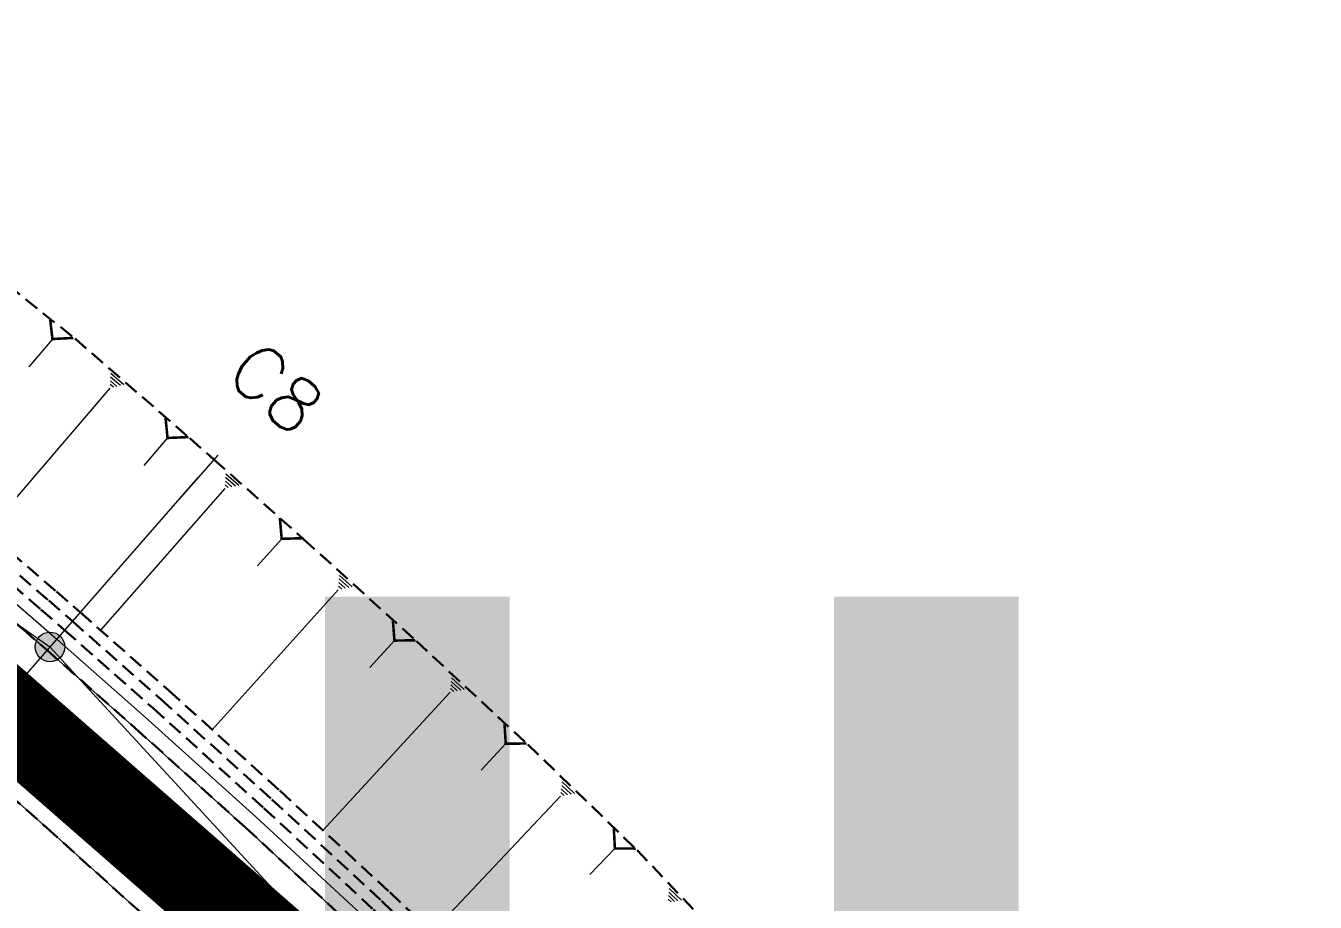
# Model space of a CAD drawing. Header units: metres. Extents: x 544752 to 548977, y 1840603 to 1844608.
# Drawn here: x 547296.03 to 547339.55, y 1842821.52 to 1842851.09 of the extents above; entities that cross this region are included whole.
import ezdxf

# ---------------------------------------------------------------- set-up
doc = ezdxf.new("R2010")
doc.units = ezdxf.units.M
doc.header["$MEASUREMENT"] = 0
for name, pattern in [('ACAD_ISO02W100', [15, 12, -3]), ('Anordnung Grundriss$0$GESTRICHELT', [0.75, 0.5, -0.25]), ('HIDDEN', [0.375, 0.25, -0.125])]:
    doc.linetypes.add(name, pattern=pattern)
doc.layers.add('C-ROAD', color=7, linetype='Continuous')
for name, color, linetype, lineweight in [('C-ROAD-CORR', 5, 'Continuous', 0), ('C-ROAD-SAMP', 150, 'HIDDEN', 0), ('C-ROAD-SAMP-TEXT', 11, 'Continuous', 0), ('C-ROAD-STAN', 11, 'Continuous', 0), ('C-TOPO-FEAT', 94, 'Continuous', 5)]:
    doc.layers.add(name, color=color, linetype=linetype, lineweight=lineweight)

# ---------------------------------------------------------------- blocks, each defined once
blk = doc.blocks.new('STA')
blk.add_circle((0, 0), 0.03600344113496039)
blk = doc.blocks.new('PI')
h = blk.add_hatch(color=256)
h.dxf.hatch_style = 1
h.paths.add_polyline_path([(0.01097384885793593, 0, 1), (-0.01097384885793593, 0, 1)])
at = {"xscale": 0.3048, "yscale": 0.3048, "zscale": 0.3048}
blk.add_blockref('STA', (0, 0), dxfattribs=at)

msp = doc.modelspace()

# ---------------------------------------------------------------- linework, layer by layer
at = {"layer": 'C-ROAD', "color": 3, "linetype": 'Continuous', "lineweight": 13}
for p, q in [((547260.3718365658, 1842855.654061604), (547296.8421575084, 1842830.13138373)), ((547296.8421575084, 1842830.13138373), (547327.0172506658, 1842797.405932649))]:
    msp.add_line(p, q, dxfattribs=at)
at = {"layer": 'C-ROAD-CORR', "color": 160, "linetype": 'Continuous'}
for p, q in [((547296.9239873514, 1842840.522203078, 567.4380560797117), (547296.1284980085, 1842839.581995753, 566.206462603063)), ((547299.3393735768, 1842838.975082441, 567.5558459506024), (547298.8964150139, 1842839.354473063, 567.5558459506024)), ((547298.9835688048, 1842838.895874643, 567.2642294931262), (547298.8728291641, 1842838.990722299, 567.2642294931262)), ((547299.1021703955, 1842838.922277243, 567.3614349789516), (547298.880691114, 1842839.111972553, 567.3614349789516)), ((547299.2207719862, 1842838.948679842, 567.458640464777), (547298.888553064, 1842839.233222808, 567.458640464777)), ((547298.8649672142, 1842838.869472044, 567.1670240073008), (547294.7099282307, 1842834.018244862, 560.7795295383872)), ((547300.8103177176, 1842837.18305692, 566.8775501335426), (547300.0044682316, 1842836.253715867, 565.647473331332)), ((547302.7432373078, 1842835.482435858, 566.5894760919116), (547298.5439342776, 1842830.698863312, 560.2241526260977)), ((547302.8617408762, 1842835.507303787, 566.6863446222209), (547302.7525450957, 1842835.603162304, 566.6863446222209)), ((547302.9802444446, 1842835.532171715, 566.7832131525302), (547302.7618528839, 1842835.723888749, 566.7832131525302)), ((547303.098748013, 1842835.557039643, 566.8800816828394), (547302.7711606718, 1842835.844615195, 566.8800816828394)), ((547304.6625149387, 1842833.779792613, 566.3060674188399), (547303.8475951545, 1842832.86278962, 565.0792811231909)), ((547306.9246566675, 1842832.132887871, 566.3151949123686), (547306.6011487306, 1842832.423919841, 566.3151949123686)), ((547307.043248428, 1842832.156273196, 566.4118969512956), (547306.6119045122, 1842832.544315822, 566.4118969512956)), ((547306.568881386, 1842832.062731898, 566.0250887955876), (547302.3190846998, 1842827.338704636, 559.6706734249663)), ((547306.6874731465, 1842832.086117223, 566.1217908345146), (547306.5796371675, 1842832.183127879, 566.1217908345146)), ((547306.806064907, 1842832.109502547, 566.2184928734416), (547306.5903929491, 1842832.30352386, 566.2184928734416)), ((547308.4683622688, 1842830.344607616, 565.7452649413905), (547307.6433801813, 1842829.438681143, 564.5199816040181)), ((547310.7068237014, 1842828.673501083, 565.7540843468571), (547310.3872834515, 1842828.968056406, 565.7540843468571)), ((547310.8255371482, 1842828.695417474, 565.8506616371885), (547310.3994834817, 1842829.088157905, 565.8506616371885)), ((547310.3506833611, 1842828.607751912, 565.4643524758628), (547306.0494372096, 1842823.941663194, 559.1181349910381)), ((547310.4693968078, 1842828.629668302, 565.5609297661942), (547310.3628833912, 1842828.72785341, 565.5609297661942)), ((547310.5881102546, 1842828.651584693, 565.6575070565257), (547310.3750834214, 1842828.847954908, 565.6575070565257)), ((547312.2258014227, 1842826.867919349, 565.1834929754428), (547311.3911565155, 1842825.973414754, 563.9600586337181)), ((547314.4300833587, 1842825.161398575, 565.1770753570993), (547314.1153339697, 1842825.458672787, 565.1770753570993)), ((547314.5486025261, 1842825.181797182, 565.2732862484424), (547314.1289366742, 1842825.578162798, 565.2732862484424)), ((547314.0745258563, 1842825.100202755, 564.8884426830698), (547309.7335813722, 1842820.50407713, 558.5663079479334)), ((547314.1930450237, 1842825.120601362, 564.984653574413), (547314.0881285608, 1842825.219692766, 564.984653574413)), ((547314.3115641912, 1842825.140999969, 565.0808644657561), (547314.1017312652, 1842825.339182776, 565.0808644657561)), ((547315.9088148029, 1842823.331322495, 564.5905079794964), (547315.0690362223, 1842822.452861713, 563.3752135835571)), ((547318.1549042626, 1842821.581908628, 564.6168744998739), (547317.7466540716, 1842821.976923057, 564.6168744998739)), ((547317.8043032268, 1842821.525913943, 564.3328367344232), (547317.702240679, 1842821.62466755, 564.3328367344232)), ((547317.9211702388, 1842821.544578838, 564.4275159895734), (547317.7170451431, 1842821.742086052, 564.4275159895734)), ((547318.0380372506, 1842821.563243733, 564.5221952447237), (547317.7318496074, 1842821.859504555, 564.5221952447237))]:
    msp.add_line(p, q, dxfattribs=at)
at = {"layer": 'C-ROAD-CORR', "color": 5, "linetype": 'Anordnung Grundriss$0$GESTRICHELT', "lineweight": 30, "extrusion": (0.4567286947742383, 0.539818249339758, -0.7071033566951721), "const_width": 0.1, "elevation": 1244363.91690056}
msp.add_lwpolyline([(772492.9423040973, 1245155.025804581), (772492.4271120122, 1245154.338881801), (772491.9119199261, 1245155.025804581)], dxfattribs=at)
at = {"layer": 'C-ROAD-CORR', "color": 5, "linetype": 'Anordnung Grundriss$0$GESTRICHELT', "lineweight": 30, "extrusion": (0.4697149499651415, 0.5285551081845427, -0.7071049168201782), "const_width": 0.1, "elevation": 1230715.95220861}
msp.add_lwpolyline([(815046.2705684914, 1231511.022247466), (815045.7573846027, 1231510.338002282), (815045.2442007149, 1231511.022247467)], dxfattribs=at)
at = {"layer": 'C-ROAD-CORR', "color": 5, "linetype": 'Anordnung Grundriss$0$GESTRICHELT', "lineweight": 30, "extrusion": (0.4760993164074887, 0.5228125326172844, -0.7071043039429353), "const_width": 0.1, "elevation": 1223627.946387822}
msp.add_lwpolyline([(836123.8326972194, 1224420.138064295), (836123.3201431055, 1224419.45465881), (836122.8075889921, 1224420.138064295)], dxfattribs=at)
at = {"layer": 'C-ROAD-CORR', "color": 5, "linetype": 'Anordnung Grundriss$0$GESTRICHELT', "lineweight": 30, "extrusion": (0.4824037243097182, 0.5170011156862816, -0.7071043014656704), "const_width": 0.1, "elevation": 1216369.359138807}
msp.add_lwpolyline([(857047.0058457612, 1217160.797654216), (857046.4940651143, 1217160.115280021), (857045.982284467, 1217160.797654216)], dxfattribs=at)
at = {"layer": 'C-ROAD-CORR', "color": 5, "linetype": 'Anordnung Grundriss$0$GESTRICHELT', "lineweight": 30, "extrusion": (0.4886214224641649, 0.5111284884604125, -0.7071044999102114), "const_width": 0.1, "elevation": 1208950.557252006}
msp.add_lwpolyline([(877791.838277237, 1209741.883440512), (877791.3299013076, 1209741.205605939), (877790.8215253789, 1209741.883440511)], dxfattribs=at)
at = {"layer": 'C-ROAD-SAMP', "color": 1, "linetype": 'Continuous', "lineweight": 13}
msp.add_lwpolyline([(547301.84456442, 1842835.854957794), (547295.2637815207, 1842828.325462696), (547288.6829986213, 1842820.795967598)], dxfattribs=at)

# ---------------------------------------------------------------- block references
at = {"layer": 'C-ROAD-STAN', "color": 3, "linetype": 'Continuous', "lineweight": -3, "xscale": 45.56286554269575, "yscale": 45.56286554269575, "zscale": 45.56286554269575, "rotation": 334.5}
msp.add_blockref('PI', (547296.8421575084, 1842830.13138373), dxfattribs=at)

# ---------------------------------------------------------------- texts
at = {"layer": 'C-ROAD-SAMP-TEXT', "color": 1, "linetype": 'Continuous', "lineweight": 13, "insert": (547304.4768775798, 1842838.866755833), "char_height": 1.8, "width": 3.03, "attachment_point": 5, "rotation": 318.84652357822915, "bg_fill": 3, "box_fill_scale": 1.416666666666667, "bg_fill_color": 256, "bg_fill_true_color": 13158600, "bg_fill_transparency": 0}
msp.add_mtext('{\\Fsimplex.shx|c0;C8}', dxfattribs=at)
at = {"layer": 'Defpoints', "color": 3}
msp.add_text('HH1_(Du phong)', height=50, dxfattribs=at).set_placement((547269.5298, 1842781.825, 1))

# ---------------------------------------------------------------- next in the draw order: linework, layer by layer
at = {"layer": 'C-ROAD', "color": 1, "linetype": 'ACAD_ISO02W100', "lineweight": -3, "ltscale": 0.1, "const_width": 3, "flags": 128}
msp.add_lwpolyline([(547260.3718365658, 1842855.654061604, -0.05388114376475004), (547327.0172506658, 1842797.405932649)], format="xyb", dxfattribs=at)
at = {"layer": 'C-ROAD-CORR', "color": 160, "linetype": 'Continuous'}
msp.add_line((547303.2172515815, 1842835.581907571, 566.9769502131487), (547302.7804684598, 1842835.965341641, 566.9769502131487), dxfattribs=at)
at = {"layer": 'C-ROAD-CORR', "color": 5, "linetype": 'Anordnung Grundriss$0$GESTRICHELT', "lineweight": 30, "extrusion": (0.463245463059381, 0.5342350324723765, -0.7071043565373775), "const_width": 0.1, "elevation": 1237641.9580548}
msp.add_lwpolyline([(793794.0239780819, 1238435.839669698), (793793.5094186994, 1238435.153590522), (793792.9948593172, 1238435.839669698)], dxfattribs=at)
at = {"layer": 'C-ROAD-CORR', "color": 150, "linetype": 'Anordnung Grundriss$0$GESTRICHELT', "lineweight": 30}
msp.add_polyline3d([(547263.0600073116, 1842853.756783877, 564.8459532357901), (547267.1157813339, 1842850.832678875, 564.3786834884868), (547267.9807435432, 1842850.199322229, 564.2784957587254), (547271.1357600001, 1842847.85955518, 563.8442129167594), (547275.1193508964, 1842844.837850934, 563.291401217667), (547279.0659669716, 1842841.768011437, 562.7385895185746), (547282.9750266228, 1842838.650489083, 562.1857778194822), (547286.8459537822, 1842835.485743294, 561.6329661203897), (547290.6781780014, 1842832.27424045, 561.0801544212973), (547294.4711345353, 1842829.016453822, 560.5273427222049), (547295.263781521, 1842828.325462695, 560.4110808317976), (547298.2242644259, 1842825.712863501, 559.9745310231125), (547301.9370145842, 1842822.36395633, 559.42171932402), (547305.6088378717, 1842818.970225827, 558.8689076249276), (547309.2391931815, 1842815.532172117, 558.3160959258353), (547312.8275455176, 1842812.050301859, 557.7632842267428), (547316.3733660737, 1842808.525128166, 557.2104725276504), (547319.8761323115, 1842804.957170534, 556.6576608285579), (547323.3353280375, 1842801.346954763, 556.1048491294655), (547326.750443479, 1842797.695012882, 555.5520374303732), (547327.0172506658, 1842797.405932649, 555.5085436240587), (547330.139979236, 1842794.019275298, 554.9992257312807), (547333.5293769209, 1842790.34341032, 554.4464140321883), (547336.9187746058, 1842786.667545343, 553.8936023330958)], dxfattribs=at)
msp.add_polyline3d([(547263.0600073116, 1842853.756783877, 564.8459532357901), (547267.1157813339, 1842850.832678875, 564.3786834884868), (547267.9807435432, 1842850.199322229, 564.2784957587254), (547271.1357600001, 1842847.85955518, 563.8442129167594), (547275.1193508964, 1842844.837850934, 563.291401217667), (547279.0659669716, 1842841.768011437, 562.7385895185746), (547282.9750266228, 1842838.650489083, 562.1857778194822), (547286.8459537822, 1842835.485743294, 561.6329661203897), (547290.6781780014, 1842832.27424045, 561.0801544212973), (547294.4711345353, 1842829.016453822, 560.5273427222049), (547295.263781521, 1842828.325462695, 560.4110808317976), (547298.2242644259, 1842825.712863501, 559.9745310231125), (547301.9370145842, 1842822.36395633, 559.42171932402), (547305.6088378717, 1842818.970225827, 558.8689076249276), (547309.2391931815, 1842815.532172117, 558.3160959258353), (547312.8275455176, 1842812.050301859, 557.7632842267428), (547316.3733660737, 1842808.525128166, 557.2104725276504), (547319.8761323115, 1842804.957170534, 556.6576608285579), (547323.3353280375, 1842801.346954763, 556.1048491294655), (547326.750443479, 1842797.695012882, 555.5520374303732), (547327.0172506658, 1842797.405932649, 555.5085436240587), (547330.139979236, 1842794.019275298, 554.9992257312807), (547333.5293769209, 1842790.34341032, 554.4464140321883), (547336.9187746058, 1842786.667545343, 553.8936023330958)], dxfattribs=at)
at = {"layer": 'C-ROAD-CORR', "color": 1, "linetype": 'Anordnung Grundriss$0$GESTRICHELT', "lineweight": 30}
for points in [[(547270.3185013074, 1842853.383248836, 564.1909957587254), (547273.5037751986, 1842851.021042807, 563.7567129167594), (547277.5255697751, 1842847.970359626, 563.2039012176671), (547281.5100349323, 1842844.871079564, 562.6510895185746), (547285.4565834894, 1842841.723659354, 562.0982778194822), (547289.3646338544, 1842838.528562824, 561.5454661203897), (547293.2336101077, 1842835.286260827, 560.9926544212973), (547297.0629420883, 1842831.997231171, 560.439842722205), (547297.8631907663, 1842831.299613259, 560.3235808317976), (547300.8520654778, 1842828.661958555, 559.8870310231125), (547304.6004218826, 1842825.280934486, 559.3342193240201), (547308.3074589173, 1842821.854657218, 558.7814076249276), (547311.9726302855, 1842818.383631673, 558.2285959258353), (547315.5953958605, 1842814.868369367, 557.6757842267428), (547319.1752217646, 1842811.309388335, 557.1229725276504), (547322.7115804482, 1842807.707213054, 556.570160828558), (547326.2039507673, 1842804.062374369, 556.0173491294655), (547329.6518180605, 1842800.375409408, 555.4645374303732), (547329.9211839981, 1842800.08355682, 555.4210436240587), (547333.0439125682, 1842796.696899469, 554.9117257312807), (547336.4333102532, 1842793.021034491, 554.3589140321883), (547339.8227079381, 1842789.345169514, 553.8061023330959)], [(547281.2908786335, 1842852.872184158, 569.3849557020989), (547285.375237191, 1842849.77846599, 568.8978670909179), (547289.5682776374, 1842846.815598366, 568.6430369188706), (547293.6739577497, 1842843.734660675, 568.3037001551564), (547297.686704836, 1842840.53500605, 567.8759224733612), (547301.5628510391, 1842837.172471386, 567.297852042848), (547302.3725060865, 1842836.459009659, 567.175828336514), (547305.4030995169, 1842833.769434998, 566.7279539468065), (547309.2079618282, 1842830.327137288, 566.1674899228608), (547312.9686398993, 1842826.836778279, 565.6040272398292), (547316.6594205706, 1842823.272784939, 565.0013223218004), (547320.1990081496, 1842819.555505088, 564.2456006146056), (547323.6021284069, 1842815.708494212, 563.3639367906848), (547326.7289191588, 1842811.603546805, 562.1666264107199), (547329.2020143012, 1842806.900321797, 560.1455848978248), (547331.6832839925, 1842802.252152336, 558.2302232133094), (547331.8927103771, 1842801.901438321, 558.1027612483831), (547334.6177996336, 1842798.14813046, 557.0525647921628), (547337.7833207152, 1842794.265836017, 556.1952307498211), (547340.9611516866, 1842790.394892131, 555.3546409156756)]]:
    msp.add_polyline3d(points, dxfattribs=at)
at = {"layer": 'C-ROAD-CORR', "color": 92, "linetype": 'Anordnung Grundriss$0$GESTRICHELT', "lineweight": 30}
for points in [[(547270.081766344, 1842853.060825889, 563.7909957587254), (547273.2639761912, 1842850.700892162, 563.3567129167594), (547277.2819020406, 1842847.653143556, 562.8039012176671), (547281.2625343793, 1842844.556844817, 562.2510895185746), (547285.2052865915, 1842841.412452238, 561.6982778194822), (547289.1095776445, 1842838.220429201, 561.1454661203898), (547292.974832173, 1842834.981246105, 560.5926544212973), (547296.800480564, 1842831.695380301, 560.039842722205), (547297.5999594503, 1842830.998433455, 559.9235808317976), (547300.5859590421, 1842828.363316017, 559.4870310231125), (547304.3307097511, 1842824.985544293, 558.9342193240201), (547308.0341808368, 1842821.5625629, 558.3814076249276), (547311.6958265281, 1842818.094876275, 557.8285959258353), (547315.3151072181, 1842814.582995442, 557.2757842267429), (547318.8914895427, 1842811.027437938, 556.7229725276504), (547322.4244464596, 1842807.428727736, 556.170160828558), (547325.9134573264, 1842803.787395168, 555.6173491294655), (547329.3580079763, 1842800.103976849, 555.0645374303732), (547329.6271147999, 1842799.812405005, 555.0210436240587), (547332.74984337, 1842796.425747654, 554.5117257312808), (547336.139241055, 1842792.749882676, 553.9589140321883), (547339.52863874, 1842789.074017699, 553.4061023330959), (547341.1447088743, 1842787.32135951, 553.1425208475674)], [(547269.8450313805, 1842852.738402941, 563.7909957587254), (547273.0241771836, 1842850.380741516, 563.3567129167594), (547277.038234306, 1842847.335927486, 562.8039012176671), (547281.0150338262, 1842844.24261007, 562.2510895185746), (547284.9539896937, 1842841.101245122, 561.6982778194822), (547288.8545214348, 1842837.912295578, 561.1454661203898), (547292.7160542381, 1842834.676231383, 560.5926544212973), (547296.5380190396, 1842831.39352943, 560.039842722205), (547297.3367281343, 1842830.697253651, 559.9235808317976), (547300.3198526065, 1842828.06467348, 559.4870310231125), (547304.0609976196, 1842824.6901541, 558.9342193240201), (547307.7609027561, 1842821.270468582, 558.3814076249276), (547311.4190227707, 1842817.806120877, 557.8285959258353), (547315.0348185758, 1842814.297621517, 557.2757842267429), (547318.6077573209, 1842810.745487541, 556.7229725276504), (547322.1373124712, 1842807.150242417, 556.170160828558), (547325.6229638853, 1842803.512415968, 555.6173491294655), (547329.0641978921, 1842799.832544289, 555.0645374303732), (547329.3330456017, 1842799.54125319, 555.0210436240587), (547332.4557741719, 1842796.154595839, 554.5117257312808), (547335.8451718568, 1842792.478730862, 553.9589140321883), (547339.2345695418, 1842788.802865884, 553.4061023330959), (547340.8506396761, 1842787.050207695, 553.1425208475674)]]:
    msp.add_polyline3d(points, dxfattribs=at)
at = {"layer": 'C-ROAD-CORR', "color": 11, "linetype": 'Anordnung Grundriss$0$GESTRICHELT', "lineweight": 30}
msp.add_polyline3d([(547281.2908786335, 1842852.872184158, 569.3849557020989), (547285.375237191, 1842849.77846599, 568.8978670909179), (547289.5682776374, 1842846.815598366, 568.6430369188706), (547293.6739577497, 1842843.734660675, 568.3037001551564), (547297.686704836, 1842840.53500605, 567.8759224733612), (547301.5628510391, 1842837.172471386, 567.297852042848), (547302.3725060865, 1842836.459009659, 567.175828336514), (547305.4030995169, 1842833.769434998, 566.7279539468065), (547309.2079618282, 1842830.327137288, 566.1674899228608), (547312.9686398993, 1842826.836778279, 565.6040272398292), (547316.6594205706, 1842823.272784939, 565.0013223218004), (547320.1990081496, 1842819.555505088, 564.2456006146056), (547323.6021284069, 1842815.708494212, 563.3639367906848), (547326.7289191588, 1842811.603546805, 562.1666264107199), (547329.2020143012, 1842806.900321797, 560.1455848978248), (547331.6832839925, 1842802.252152336, 558.2302232133094), (547331.8927103771, 1842801.901438321, 558.1027612483831), (547334.6177996336, 1842798.14813046, 557.0525647921628), (547337.7833207152, 1842794.265836017, 556.1952307498211), (547340.9611516866, 1842790.394892131, 555.3546409156756)], dxfattribs=at)
at = {"layer": 'C-ROAD-CORR', "color": 5, "linetype": 'Anordnung Grundriss$0$GESTRICHELT', "lineweight": 30}
for points in [[(547269.3123777127, 1842852.012951309, 564.2109957587254), (547272.484629417, 1842849.660402563, 563.7767129167594), (547276.4899819033, 1842846.622191328, 563.223901217667), (547280.4581575821, 1842843.535581889, 562.6710895185746), (547284.3885716734, 1842840.401029111, 562.1182778194822), (547288.2806449626, 1842837.218994925, 561.5654661203897), (547292.1338038847, 1842833.98994826, 561.0126544212973), (547295.9474806098, 1842830.71436497, 560.4598427222049), (547296.7444576734, 1842830.019599092, 560.3435808317976), (547299.7211131264, 1842827.392727772, 559.9070310231125), (547303.4541453238, 1842824.025526165, 559.35421932402), (547307.1460270749, 1842820.613256366, 558.8014076249276), (547310.7962143167, 1842817.156421232, 558.2485959258353), (547314.4041691306, 1842813.655530186, 557.6957842267428), (547317.9693598216, 1842810.111099148, 557.1429725276504), (547321.4912609969, 1842806.523650451, 556.5901608285579), (547324.9693536431, 1842802.893712766, 556.0373491294655), (547328.4031252026, 1842799.22182103, 555.4845374303732), (547328.6713899057, 1842798.931161607, 555.4410436240587), (547331.7941184759, 1842795.544504256, 554.9317257312807), (547335.1835161608, 1842791.868639278, 554.3789140321883), (547338.5729138458, 1842788.192774301, 553.8261023330958), (547340.1889839801, 1842786.440116112, 553.5625208475674)], [(547261.7552541767, 1842851.923721069, 564.7784532357902), (547265.7888722864, 1842849.01558989, 564.3111834884868), (547266.6491093738, 1842848.38569315, 564.2109957587254), (547269.7868905832, 1842846.058707797, 563.7767129167594), (547273.7487198896, 1842843.053510539, 563.223901217667), (547277.673776361, 1842840.000440984, 562.6710895185746), (547281.5614815721, 1842836.899949055, 562.1182778194822), (547285.4112626018, 1842833.752491663, 561.5654661203897), (547289.2225521181, 1842830.55853264, 561.0126544212973), (547292.9947884608, 1842827.318542673, 560.4598427222049), (547293.7831053686, 1842826.631326298, 560.3435808317976), (547296.7274157255, 1842824.032999231, 559.9070310231125), (547300.4198838446, 1842820.702386494, 559.35421932402), (547304.0716486685, 1842817.327195287, 558.8014076249276), (547307.6821720463, 1842813.907923003, 558.2485959258353), (547311.2509219046, 1842810.445073532, 557.6957842267428), (547314.7773723258, 1842806.939157184, 557.1429725276504), (547318.2610036262, 1842803.390690617, 556.5901608285579), (547321.7013024319, 1842799.80019676, 556.0373491294655), (547325.0977617555, 1842796.168204734, 555.4845374303732), (547325.3631114259, 1842795.880703691, 555.4410436240587), (547328.485839996, 1842792.49404634, 554.9317257312807), (547331.875237681, 1842788.818181362, 554.3789140321883)]]:
    msp.add_polyline3d(points, dxfattribs=at)
at = {"layer": 'C-ROAD-CORR', "color": 160, "linetype": 'Anordnung Grundriss$0$GESTRICHELT', "lineweight": 30}
for points in [[(547269.3123777127, 1842852.012951309, 564.0609957587254), (547272.484629417, 1842849.660402563, 563.6267129167594), (547276.4899819033, 1842846.622191328, 563.0739012176671), (547280.4581575821, 1842843.535581889, 562.5210895185746), (547284.3885716734, 1842840.401029111, 561.9682778194822), (547288.2806449626, 1842837.218994925, 561.4154661203897), (547292.1338038847, 1842833.98994826, 560.8626544212973), (547295.9474806098, 1842830.71436497, 560.309842722205), (547296.7444576734, 1842830.019599092, 560.1935808317976), (547299.7211131264, 1842827.392727772, 559.7570310231125), (547303.4541453238, 1842824.025526165, 559.2042193240201), (547307.1460270749, 1842820.613256366, 558.6514076249276), (547310.7962143167, 1842817.156421232, 558.0985959258353), (547314.4041691306, 1842813.655530186, 557.5457842267429), (547317.9693598216, 1842810.111099148, 556.9929725276504), (547321.4912609969, 1842806.523650451, 556.440160828558), (547324.9693536431, 1842802.893712766, 555.8873491294655), (547328.4031252026, 1842799.22182103, 555.3345374303732), (547328.6713899057, 1842798.931161607, 555.2910436240587), (547331.7941184759, 1842795.544504256, 554.7817257312807), (547335.1835161608, 1842791.868639278, 554.2289140321883), (547338.5729138458, 1842788.192774301, 553.6761023330959), (547340.1889839801, 1842786.440116112, 553.4125208475674)], [(547261.7552541767, 1842851.923721069, 564.6284532357902), (547265.7888722864, 1842849.01558989, 564.1611834884868), (547266.6491093738, 1842848.38569315, 564.0609957587254), (547269.7868905832, 1842846.058707797, 563.6267129167594), (547273.7487198896, 1842843.053510539, 563.0739012176671), (547277.673776361, 1842840.000440984, 562.5210895185746), (547281.5614815721, 1842836.899949055, 561.9682778194822), (547285.4112626018, 1842833.752491663, 561.4154661203897), (547289.2225521181, 1842830.55853264, 560.8626544212973), (547292.9947884608, 1842827.318542673, 560.309842722205), (547293.7831053686, 1842826.631326298, 560.1935808317976), (547296.7274157255, 1842824.032999231, 559.7570310231125), (547300.4198838446, 1842820.702386494, 559.2042193240201), (547304.0716486685, 1842817.327195287, 558.6514076249276), (547307.6821720463, 1842813.907923003, 558.0985959258353), (547311.2509219046, 1842810.445073532, 557.5457842267429), (547314.7773723258, 1842806.939157184, 556.9929725276504), (547318.2610036262, 1842803.390690617, 556.440160828558), (547321.7013024319, 1842799.80019676, 555.8873491294655), (547325.0977617555, 1842796.168204734, 555.3345374303732), (547325.3631114259, 1842795.880703691, 555.2910436240587), (547328.485839996, 1842792.49404634, 554.7817257312807), (547331.875237681, 1842788.818181362, 554.2289140321883)]]:
    msp.add_polyline3d(points, dxfattribs=at)
at = {"layer": 'C-ROAD-SAMP-TEXT', "color": 4, "linetype": 'Continuous', "lineweight": 9}
msp.add_line((547302.50264271, 1842836.607907304), (547301.1864861301, 1842835.102008284), dxfattribs=at)
at = {"layer": 'C-TOPO-FEAT', "color": 94, "linetype": 'Continuous', "lineweight": 0, "ltscale": 2}
for points in [[(547263.0600073116, 1842853.756783877, 564.6959532357902), (547267.1157813339, 1842850.832678875, 564.2286834884868), (547267.9807435432, 1842850.199322229, 564.1284957587254), (547271.1357600001, 1842847.85955518, 563.6942129167594), (547275.1193508964, 1842844.837850934, 563.1414012176671), (547279.0659669716, 1842841.768011437, 562.5885895185746), (547282.9750266228, 1842838.650489083, 562.0357778194822), (547286.8459537822, 1842835.485743294, 561.4829661203897), (547290.6781780014, 1842832.27424045, 560.9301544212973), (547294.4711345353, 1842829.016453822, 560.377342722205), (547295.263781521, 1842828.325462695, 560.2610808317976), (547298.2242644259, 1842825.712863501, 559.8245310231125), (547301.9370145842, 1842822.36395633, 559.2717193240201), (547305.6088378717, 1842818.970225827, 558.7189076249276), (547309.2391931815, 1842815.532172117, 558.1660959258353), (547312.8275455176, 1842812.050301859, 557.6132842267428), (547316.3733660737, 1842808.525128166, 557.0604725276504), (547319.8761323115, 1842804.957170534, 556.507660828558), (547323.3353280375, 1842801.346954763, 555.9548491294655), (547326.750443479, 1842797.695012882, 555.4020374303732), (547327.0172506658, 1842797.405932649, 555.3585436240587), (547330.139979236, 1842794.019275298, 554.8492257312807), (547333.5293769209, 1842790.34341032, 554.2964140321883), (547336.9187746058, 1842786.667545343, 553.7436023330959)], [(547263.0600073116, 1842853.756783877, 564.6959532357902), (547267.1157813339, 1842850.832678875, 564.2286834884868), (547267.9807435432, 1842850.199322229, 564.1284957587254), (547271.1357600001, 1842847.85955518, 563.6942129167594), (547275.1193508964, 1842844.837850934, 563.1414012176671), (547279.0659669716, 1842841.768011437, 562.5885895185746), (547282.9750266228, 1842838.650489083, 562.0357778194822), (547286.8459537822, 1842835.485743294, 561.4829661203897), (547290.6781780014, 1842832.27424045, 560.9301544212973), (547294.4711345353, 1842829.016453822, 560.377342722205), (547295.263781521, 1842828.325462695, 560.2610808317976), (547298.2242644259, 1842825.712863501, 559.8245310231125), (547301.9370145842, 1842822.36395633, 559.2717193240201), (547305.6088378717, 1842818.970225827, 558.7189076249276), (547309.2391931815, 1842815.532172117, 558.1660959258353), (547312.8275455176, 1842812.050301859, 557.6132842267428), (547316.3733660737, 1842808.525128166, 557.0604725276504), (547319.8761323115, 1842804.957170534, 556.507660828558), (547323.3353280375, 1842801.346954763, 555.9548491294655), (547326.750443479, 1842797.695012882, 555.4020374303732), (547327.0172506658, 1842797.405932649, 555.3585436240587), (547330.139979236, 1842794.019275298, 554.8492257312807), (547333.5293769209, 1842790.34341032, 554.2964140321883), (547336.9187746058, 1842786.667545343, 553.7436023330959)], [(547263.0600073116, 1842853.756783877, 564.3959532357901), (547267.1157813339, 1842850.832678875, 563.9286834884867), (547267.9807435432, 1842850.199322229, 563.8284957587254), (547271.1357600001, 1842847.85955518, 563.3942129167593), (547275.1193508964, 1842844.837850934, 562.841401217667), (547279.0659669716, 1842841.768011437, 562.2885895185746), (547282.9750266228, 1842838.650489083, 561.7357778194821), (547286.8459537822, 1842835.485743294, 561.1829661203897), (547290.6781780014, 1842832.27424045, 560.6301544212972), (547294.4711345353, 1842829.016453822, 560.0773427222049), (547295.263781521, 1842828.325462695, 559.9610808317975), (547298.2242644259, 1842825.712863501, 559.5245310231124), (547301.9370145842, 1842822.36395633, 558.97171932402), (547305.6088378717, 1842818.970225827, 558.4189076249276), (547309.2391931815, 1842815.532172117, 557.8660959258352), (547312.8275455176, 1842812.050301859, 557.3132842267428), (547316.3733660737, 1842808.525128166, 556.7604725276503), (547319.8761323115, 1842804.957170534, 556.2076608285579), (547323.3353280375, 1842801.346954763, 555.6548491294654), (547326.750443479, 1842797.695012882, 555.1020374303731), (547327.0172506658, 1842797.405932649, 555.0585436240586), (547330.139979236, 1842794.019275298, 554.5492257312807), (547333.5293769209, 1842790.34341032, 553.9964140321882), (547336.9187746058, 1842786.667545343, 553.4436023330958)], [(547263.0600073116, 1842853.756783877, 564.3959532357901), (547267.1157813339, 1842850.832678875, 563.9286834884867), (547267.9807435432, 1842850.199322229, 563.8284957587254), (547271.1357600001, 1842847.85955518, 563.3942129167593), (547275.1193508964, 1842844.837850934, 562.841401217667), (547279.0659669716, 1842841.768011437, 562.2885895185746), (547282.9750266228, 1842838.650489083, 561.7357778194821), (547286.8459537822, 1842835.485743294, 561.1829661203897), (547290.6781780014, 1842832.27424045, 560.6301544212972), (547294.4711345353, 1842829.016453822, 560.0773427222049), (547295.263781521, 1842828.325462695, 559.9610808317975), (547298.2242644259, 1842825.712863501, 559.5245310231124), (547301.9370145842, 1842822.36395633, 558.97171932402), (547305.6088378717, 1842818.970225827, 558.4189076249276), (547309.2391931815, 1842815.532172117, 557.8660959258352), (547312.8275455176, 1842812.050301859, 557.3132842267428), (547316.3733660737, 1842808.525128166, 556.7604725276503), (547319.8761323115, 1842804.957170534, 556.2076608285579), (547323.3353280375, 1842801.346954763, 555.6548491294654), (547326.750443479, 1842797.695012882, 555.1020374303731), (547327.0172506658, 1842797.405932649, 555.0585436240586), (547330.139979236, 1842794.019275298, 554.5492257312807), (547333.5293769209, 1842790.34341032, 553.9964140321882), (547336.9187746058, 1842786.667545343, 553.4436023330958)], [(547269.608296417, 1842852.415979994, 564.1909957587254), (547272.7843781762, 1842850.06059087, 563.7567129167594), (547276.7945665715, 1842847.018711416, 563.2039012176671), (547280.7675332733, 1842843.928375323, 562.6510895185746), (547284.7026927958, 1842840.790038006, 562.0982778194822), (547288.5994652249, 1842837.604161954, 561.5454661203897), (547292.4572763033, 1842834.371216662, 560.9926544212973), (547296.2755575152, 1842831.091678559, 560.439842722205), (547297.0734968183, 1842830.396073847, 560.3235808317976), (547300.0537461708, 1842827.766030943, 559.8870310231125), (547303.7912854882, 1842824.394763907, 559.3342193240201), (547307.4876246756, 1842820.978374264, 558.7814076249276), (547311.1422190134, 1842817.517365479, 558.2285959258353), (547314.7545299336, 1842814.012247592, 557.6757842267428), (547318.3240250989, 1842810.463537144, 557.1229725276504), (547321.8501784826, 1842806.871757099, 556.570160828558), (547325.3324704443, 1842803.237436767, 556.0173491294655), (547328.770387808, 1842799.561111729, 555.4645374303732), (547329.0389764035, 1842799.270101375, 555.4210436240587), (547332.1617049737, 1842795.883444024, 554.9117257312807), (547335.5511026586, 1842792.207579047, 554.3589140321883), (547338.9405003436, 1842788.531714069, 553.8061023330959), (547340.5565704779, 1842786.77905588, 553.5425208475674)], [(547269.3123777127, 1842852.012951309, 563.7609957587254), (547272.484629417, 1842849.660402563, 563.3267129167593), (547276.4899819033, 1842846.622191328, 562.773901217667), (547280.4581575821, 1842843.535581889, 562.2210895185746), (547284.3885716734, 1842840.401029111, 561.6682778194821), (547288.2806449626, 1842837.218994925, 561.1154661203897), (547292.1338038847, 1842833.98994826, 560.5626544212972), (547295.9474806098, 1842830.71436497, 560.0098427222049), (547296.7444576734, 1842830.019599092, 559.8935808317975), (547299.7211131264, 1842827.392727772, 559.4570310231124), (547303.4541453238, 1842824.025526165, 558.90421932402), (547307.1460270749, 1842820.613256366, 558.3514076249276), (547310.7962143167, 1842817.156421232, 557.7985959258352), (547314.4041691306, 1842813.655530186, 557.2457842267428), (547317.9693598216, 1842810.111099148, 556.6929725276503), (547321.4912609969, 1842806.523650451, 556.1401608285579), (547324.9693536431, 1842802.893712766, 555.5873491294655), (547328.4031252026, 1842799.22182103, 555.0345374303731), (547328.6713899057, 1842798.931161607, 554.9910436240586), (547331.7941184759, 1842795.544504256, 554.4817257312807), (547335.1835161608, 1842791.868639278, 553.9289140321882), (547338.5729138458, 1842788.192774301, 553.3761023330958), (547340.1889839801, 1842786.440116112, 553.1125208475673)], [(547261.7552541767, 1842851.923721069, 564.3284532357901), (547265.7888722864, 1842849.01558989, 563.8611834884867), (547266.6491093738, 1842848.38569315, 563.7609957587254), (547269.7868905832, 1842846.058707797, 563.3267129167593), (547273.7487198896, 1842843.053510539, 562.773901217667), (547277.673776361, 1842840.000440984, 562.2210895185746), (547281.5614815721, 1842836.899949055, 561.6682778194821), (547285.4112626018, 1842833.752491663, 561.1154661203897), (547289.2225521181, 1842830.55853264, 560.5626544212972), (547292.9947884608, 1842827.318542673, 560.0098427222049), (547293.7831053686, 1842826.631326298, 559.8935808317975), (547296.7274157255, 1842824.032999231, 559.4570310231124), (547300.4198838446, 1842820.702386494, 558.90421932402), (547304.0716486685, 1842817.327195287, 558.3514076249276), (547307.6821720463, 1842813.907923003, 557.7985959258352), (547311.2509219046, 1842810.445073532, 557.2457842267428), (547314.7773723258, 1842806.939157184, 556.6929725276503), (547318.2610036262, 1842803.390690617, 556.1401608285579), (547321.7013024319, 1842799.80019676, 555.5873491294655), (547325.0977617555, 1842796.168204734, 555.0345374303731), (547325.3631114259, 1842795.880703691, 554.9910436240586), (547328.485839996, 1842792.49404634, 554.4817257312807), (547331.875237681, 1842788.818181362, 553.9289140321882)]]:
    msp.add_polyline3d(points, dxfattribs=at)

doc.saveas('drawing.dxf')
